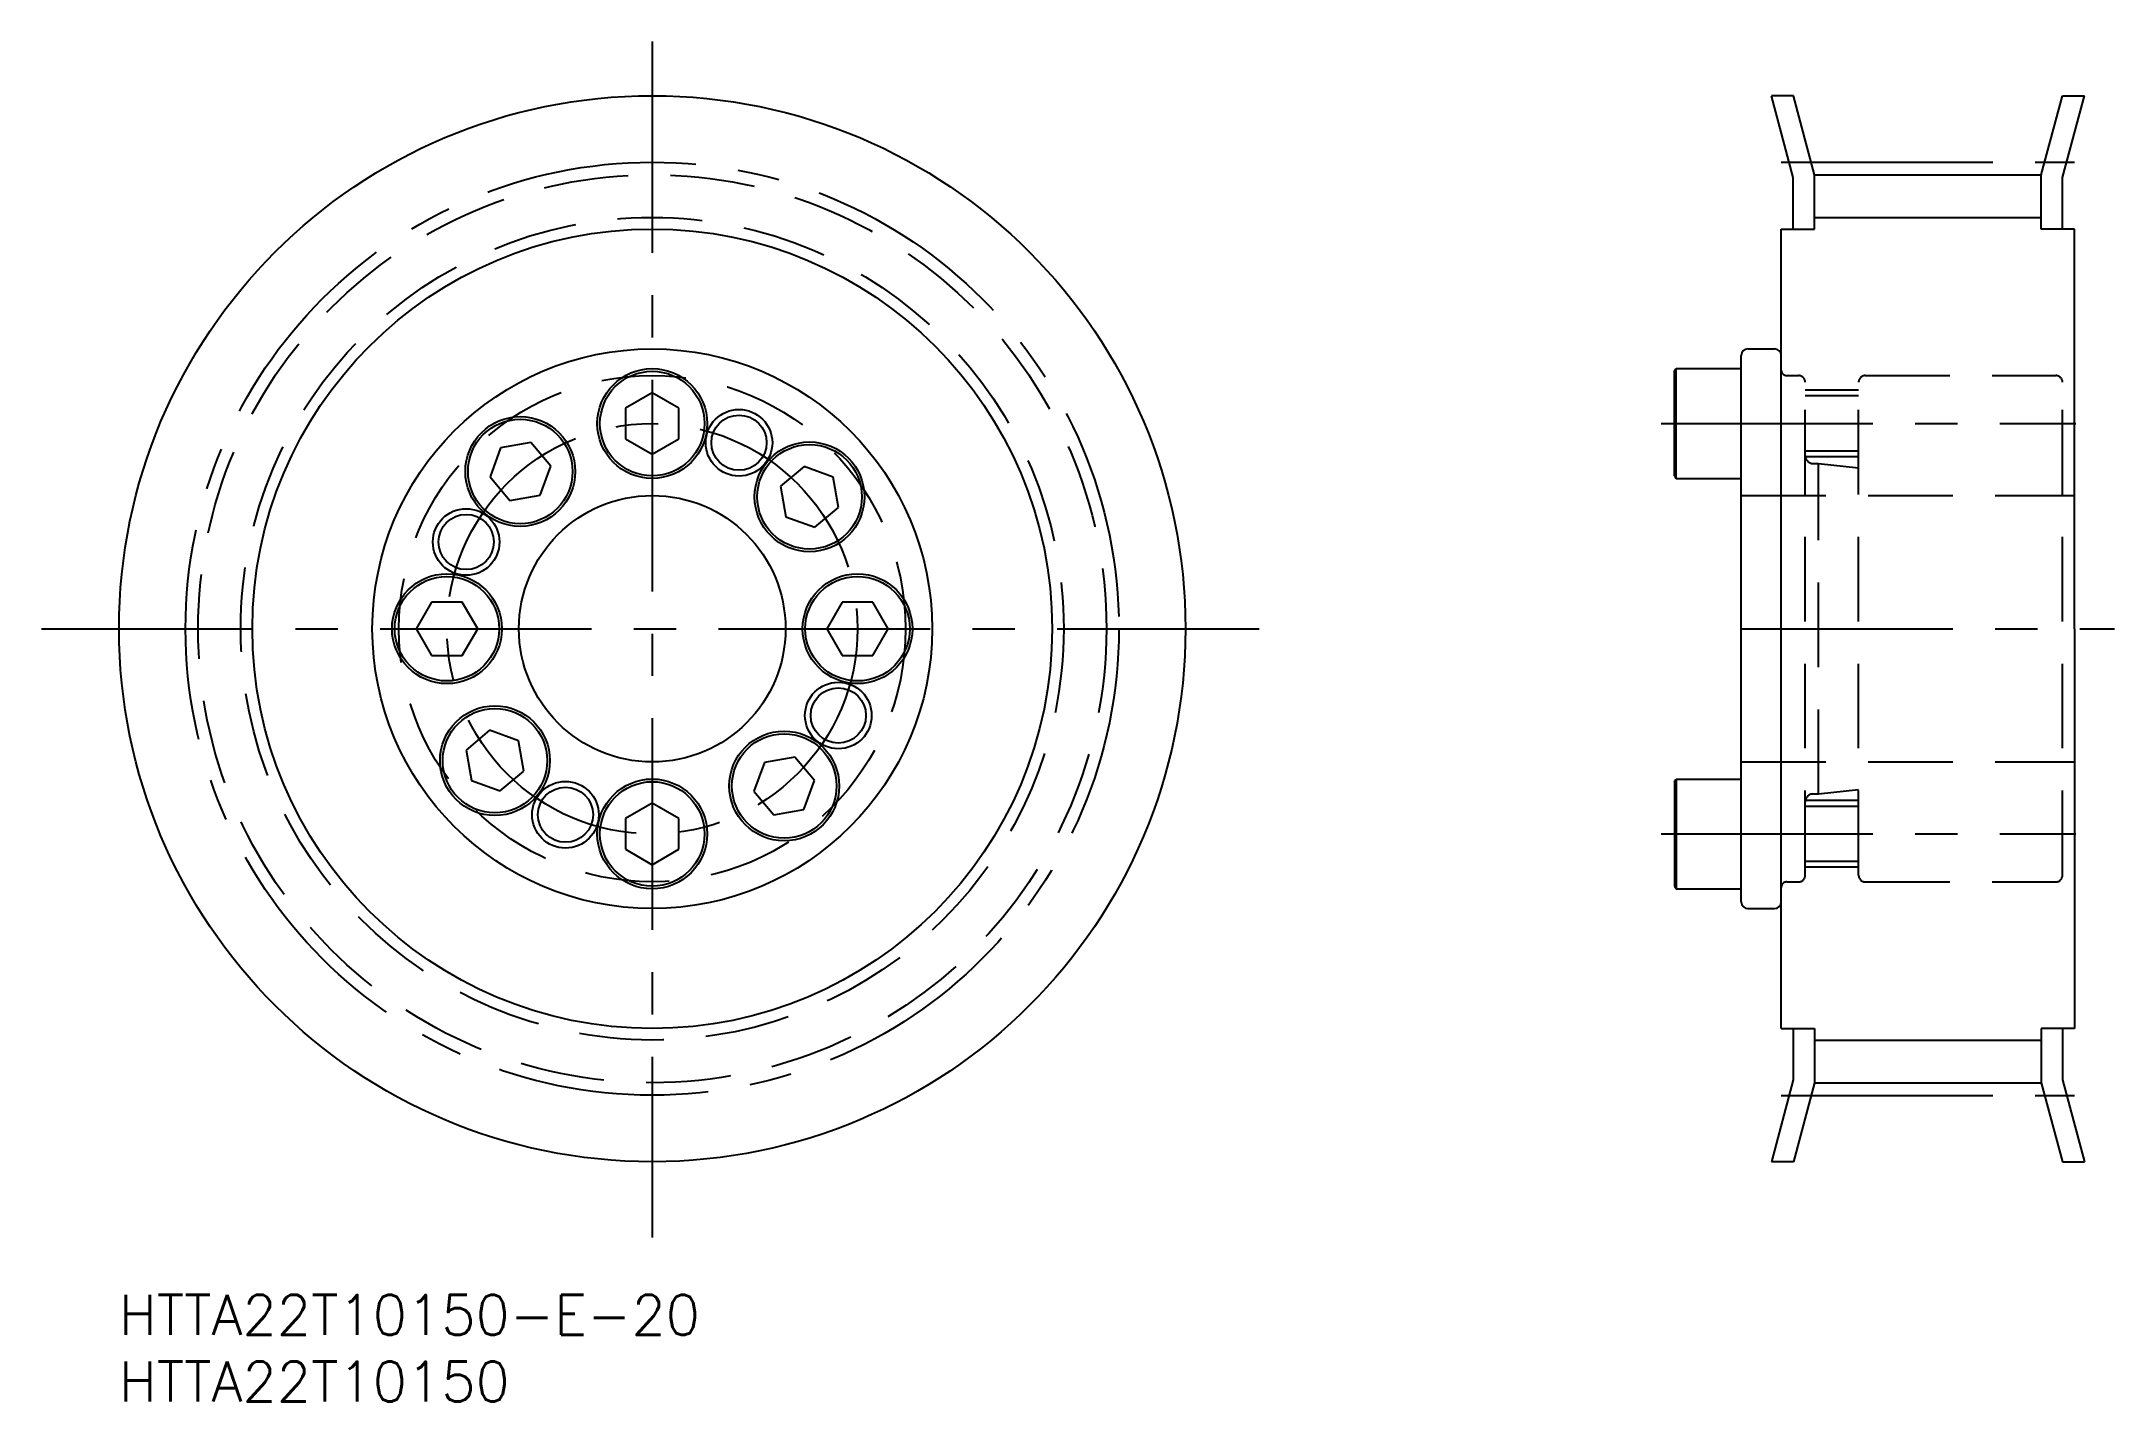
# Model space of a CAD drawing. Extents: x -6 to 150, y -8 to 94.
import ezdxf

# ---------------------------------------------------------------- set-up
doc = ezdxf.new("R2010")
doc.units = 0
doc.header["$LTSCALE"] = 0.5
doc.linetypes.add('CENTER', pattern=[50.8, 31.75, -6.35, 6.35, -6.35])
doc.linetypes.add('DASHED', pattern=[19.05, 12.7, -6.35])
for name, color, linetype in [('MSM_CENTER', 1, 'CENTER'), ('MSM_CONTINUOUS', 7, 'CONTINUOUS'), ('MSM_DASHED', 4, 'DASHED'), ('MSM_NARROW', 5, 'CONTINUOUS'), ('MSM_PART_NUMBER', 7, 'CONTINUOUS')]:
    doc.layers.add(name, color=color, linetype=linetype)
doc.styles.get("Standard").update_dxf_attribs({"font": 'txt.shx', "height": 3, "bigfont": 'bigfont.shx'})

# ---------------------------------------------------------------- blocks, each defined once
blk = doc.blocks.new('*U2')
at = {"layer": 'MSM_PART_NUMBER'}
blk.add_text('HTTA22T10150-E-20', height=3, dxfattribs=at).set_placement((0, -3))
blk = doc.blocks.new('*U3')
at = {"layer": 'MSM_PART_NUMBER'}
blk.add_text('HTTA22T10150', height=3, dxfattribs=at).set_placement((0, -8))

msp = doc.modelspace()

# ---------------------------------------------------------------- linework, layer by layer
at = {"layer": 'MSM_CENTER'}
for p, q in [((40, 94.08), (40, 4.31)), ((124.7, 85.01), (146.7, 85.01)), ((115.7, 65.4), (146.8, 65.4)), ((-5.82, 50), (85.53, 50)), ((121.7, 50), (149.7, 50)), ((115.7, 34.6), (146.8, 34.6)), ((124.7, 14.98), (146.7, 14.98))]:
    msp.add_line(p, q, dxfattribs=at)
for radius in [35.01, 15.4]:
    msp.add_circle((40, 50), radius, dxfattribs=at)
at = {"layer": 'MSM_CONTINUOUS'}
for p, q in [((125.6, 83.86), (123.96, 90)), ((125.62, 90), (123.96, 90)), ((127.2, 84.07), (125.62, 90)), ((144.2, 84.07), (145.79, 90)), ((145.79, 90), (147.45, 90)), ((145.8, 83.86), (147.45, 90)), ((127.2, 80), (127.2, 84.07)), ((127.2, 84.07), (144.2, 84.07)), ((144.2, 80), (144.2, 84.07)), ((125.6, 80), (125.6, 83.86)), ((145.8, 80), (145.8, 83.86)), ((124.7, 20), (124.7, 80)), ((124.7, 80), (127.2, 80)), ((146.7, 80), (144.2, 80)), ((146.7, 50), (146.7, 80)), ((121.7, 29.5), (121.7, 70.5)), ((122.2, 71), (124.2, 71)), ((116.7, 69.32), (116.82, 69.52)), ((116.7, 61.48), (116.7, 69.32)), ((116.82, 69.52), (121.7, 69.52)), ((116.82, 61.27), (116.82, 69.52)), ((40, 67.71), (38, 66.55)), ((42, 66.55), (40, 67.71)), ((41, 67.13), (41, 67.13)), ((38, 66.55), (38, 64.25)), ((41.5, 66.84), (41.5, 66.84)), ((42, 64.25), (42, 66.55)), ((30.89, 63.97), (28.62, 63.57)), ((32.38, 62.2), (30.89, 63.97)), ((38, 64.25), (40, 63.09)), ((40, 63.09), (42, 64.25)), ((28.62, 63.57), (27.83, 61.4)), ((27.83, 61.4), (29.31, 59.63)), ((31.59, 60.03), (32.38, 62.2)), ((51.4, 62.17), (49.63, 60.69)), ((49.63, 60.69), (50.03, 58.41)), ((53.57, 61.38), (51.4, 62.17)), ((53.97, 59.11), (53.57, 61.38)), ((116.7, 61.48), (116.82, 61.27)), ((116.82, 61.27), (121.7, 61.27)), ((29.31, 59.63), (31.59, 60.03)), ((52.2, 57.62), (53.97, 59.11)), ((50.03, 58.41), (52.2, 57.62)), ((23.45, 52), (22.29, 50)), ((25.75, 52), (23.45, 52)), ((26.91, 50), (25.75, 52)), ((54.25, 52), (53.09, 50)), ((56.55, 52), (54.25, 52)), ((57.71, 50), (56.55, 52)), ((22.29, 50), (23.45, 48)), ((25.75, 48), (26.91, 50)), ((53.09, 50), (54.25, 48)), ((56.55, 48), (57.71, 50)), ((146.7, 50), (146.7, 20)), ((23.45, 48), (25.75, 48)), ((54.25, 48), (56.55, 48)), ((27.8, 42.38), (26.03, 40.89)), ((29.97, 41.59), (27.8, 42.38)), ((26.03, 40.89), (26.43, 38.62)), ((30.37, 39.31), (29.97, 41.59)), ((28.6, 37.83), (30.37, 39.31)), ((48.41, 39.97), (47.62, 37.8)), ((50.69, 40.37), (48.41, 39.97)), ((52.17, 38.6), (50.69, 40.37)), ((26.43, 38.62), (28.6, 37.83)), ((47.62, 37.8), (49.11, 36.03)), ((51.38, 36.43), (52.17, 38.6)), ((116.7, 38.52), (116.82, 38.72)), ((116.7, 38.52), (116.7, 30.68)), ((116.82, 38.72), (121.7, 38.72)), ((116.82, 38.72), (116.82, 30.47)), ((40, 36.91), (38, 35.75)), ((42, 35.75), (40, 36.91)), ((49.11, 36.03), (51.38, 36.43)), ((38, 35.75), (38, 33.45)), ((42, 33.45), (42, 35.75)), ((38, 33.45), (40, 32.29)), ((40, 32.29), (42, 33.45)), ((116.7, 30.68), (116.82, 30.47)), ((116.82, 30.47), (121.7, 30.47)), ((122.2, 29), (124.2, 29)), ((124.7, 20), (127.2, 20)), ((125.6, 20), (125.6, 16.14)), ((127.2, 20), (127.2, 15.92)), ((144.2, 20), (144.2, 15.92)), ((146.7, 20), (144.2, 20)), ((145.8, 20), (145.8, 16.14)), ((125.6, 16.14), (123.96, 10)), ((127.2, 15.92), (125.62, 10)), ((127.2, 15.92), (144.2, 15.92)), ((144.2, 15.92), (145.79, 10)), ((145.8, 16.14), (147.45, 10)), ((125.62, 10), (123.96, 10)), ((145.79, 10), (147.45, 10))]:
    msp.add_line(p, q, dxfattribs=at)
for centre, radius in [((40, 50), 40), ((40, 50), 30), ((40, 50), 21), ((40, 65.4), 4.12), ((40, 65.4), 3.92), ((30.1, 61.8), 4.12), ((30.1, 61.8), 3.92), ((46.51, 63.96), 2.07), ((51.8, 59.9), 4.12), ((51.8, 59.9), 3.92), ((40, 50), 10), ((26.04, 56.51), 2.07), ((24.6, 50), 4.12), ((24.6, 50), 3.92), ((55.4, 50), 4.12), ((55.4, 50), 3.92), ((53.96, 43.49), 2.07), ((28.2, 40.1), 4.12), ((28.2, 40.1), 3.92), ((49.9, 38.2), 4.12), ((49.9, 38.2), 3.92), ((33.49, 36.04), 2.07), ((40, 34.6), 4.12), ((40, 34.6), 3.92)]:
    msp.add_circle(centre, radius, dxfattribs=at)
for centre, start, end in [((122.2, 70.5), 90, 180), ((124.2, 70.5), 0, 90), ((122.2, 29.5), 180, 270), ((124.2, 29.5), 270, 0)]:
    msp.add_arc(centre, 0.5, start, end, dxfattribs=at)
at = {"layer": 'MSM_DASHED'}
for p, q in [((125.11, 69), (126, 69)), ((126.5, 31.5), (126.5, 68.5)), ((130.5, 31.5), (130.5, 68.5)), ((131, 69), (145.3, 69)), ((145.8, 31.5), (145.8, 68.5)), ((130.5, 67.9), (126.5, 67.9)), ((130.5, 67.47), (126.5, 67.47)), ((130.5, 63.33), (126.5, 63.33)), ((130.5, 62.9), (126.5, 62.9)), ((127.1, 62.4), (127.5, 62.4)), ((127.5, 37.6), (127.5, 62.4)), ((127.5, 62.4), (130.5, 62.07)), ((121.7, 60), (146.7, 60)), ((121.7, 40), (146.7, 40)), ((127.1, 37.6), (127.5, 37.6)), ((127.5, 37.6), (130.5, 37.93)), ((130.5, 37.1), (126.5, 37.1)), ((130.5, 36.67), (126.5, 36.67)), ((130.5, 32.53), (126.5, 32.53)), ((130.5, 32.1), (126.5, 32.1)), ((125.11, 31), (126, 31)), ((131, 31), (145.3, 31))]:
    msp.add_line(p, q, dxfattribs=at)
for radius in [34.07, 30.87, 19]:
    msp.add_circle((40, 50), radius, dxfattribs=at)
for centre, radius, start, end in [((125.11, 69.41), 0.41, 180, 270), ((126, 68.5), 0.5, 0, 90), ((131, 68.5), 0.5, 90, 180), ((145.3, 68.5), 0.5, 0, 90), ((127.1, 63), 0.6, 180.0007, 270), ((127.1, 37), 0.6, 90, 179.9993), ((126, 31.5), 0.5, 270, 0), ((131, 31.5), 0.5, 180, 270), ((145.3, 31.5), 0.5, 270, 0), ((125.11, 30.59), 0.41, 90, 180)]:
    msp.add_arc(centre, radius, start, end, dxfattribs=at)
at = {"layer": 'MSM_NARROW'}
for p, q in [((127.2, 80.87), (144.2, 80.87)), ((127.2, 19.12), (144.2, 19.12))]:
    msp.add_line(p, q, dxfattribs=at)
for centre in [(46.51, 63.96), (26.04, 56.51), (53.96, 43.49), (33.49, 36.04)]:
    msp.add_circle(centre, 2.5, dxfattribs=at)

# ---------------------------------------------------------------- block references
at = {"layer": 'MSM_CONTINUOUS'}
for name in ['*U2', '*U3']:
    msp.add_blockref(name, (0, 0), dxfattribs=at)

doc.saveas('drawing.dxf')
